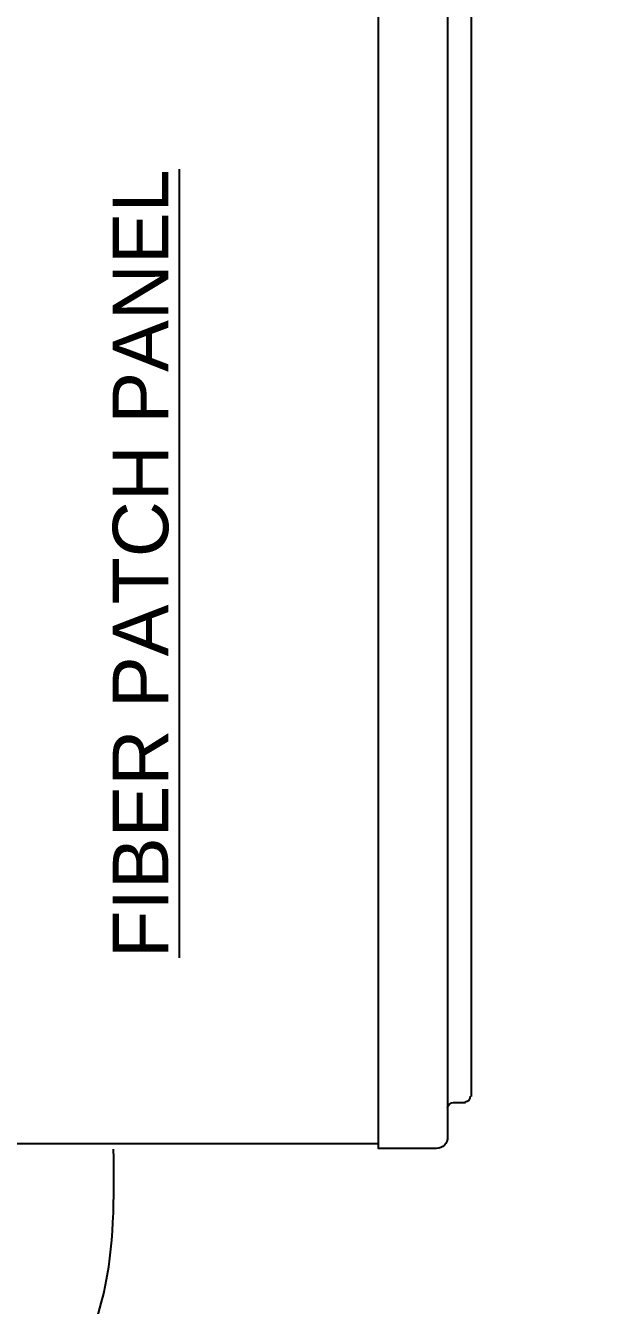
# Model space of a CAD drawing. Header units: feet. Extents: x -159 to 1687, y -48 to 1556.
# Drawn here: x 1350.77 to 1363.28, y 1045.28 to 1072.95 of the extents above; entities that cross this region are included whole.
import ezdxf

# ---------------------------------------------------------------- set-up
doc = ezdxf.new("R2010")
doc.units = ezdxf.units.FT
doc.header["$MEASUREMENT"] = 0
doc.layers.add('G-ANNO-TEXT', color=1, linetype='Continuous')
doc.layers.add('PDF8_LP_OBJ-Misc', color=7, linetype='Continuous')
doc.styles.add('NEI-A', font='arial.ttf')

msp = doc.modelspace()

# ---------------------------------------------------------------- linework, layer by layer
at = {"layer": 'G-ANNO-TEXT'}
msp.add_spline([(1332.65128, 1009.92973), (1332.65128, 1018.64412), (1332.86662, 1035.31979), (1340.94123, 1038.22458), (1348.15459, 1040.05353), (1352.46106, 1045.54037), (1352.67637, 1048.66033)], degree=3, dxfattribs=at)
at = {"layer": 'PDF8_LP_OBJ-Misc', "lineweight": 25}
for points in [[(1359.64616, 1074.76093, -0.41421333), (1359.89469, 1074.5032), (1359.89469, 1048.92331, -0.41421333), (1359.65536, 1048.67478), (1358.40352, 1048.67478), (1358.40352, 1074.74253), (1359.65536, 1074.74253)], [(1359.89469, 1049.54923, -0.41421346), (1360.02355, 1049.66889), (1360.28128, 1049.66889)]]:
    msp.add_lwpolyline(points, format="xyb", dxfattribs=at)
for points in [[(1360.41015, 1049.79775), (1360.41015, 1073.61955)], [(1348.49925, 1048.78524), (1358.40352, 1048.78524)]]:
    msp.add_lwpolyline(points, dxfattribs=at)
msp.add_arc((1360.27208, 1049.80696), 0.11966, 270.00001, 359.99999, dxfattribs=at)

# ---------------------------------------------------------------- texts
at = {"layer": 'G-ANNO-TEXT', "linetype": 'Continuous', "insert": (1353.26488, 1061.31693), "char_height": 1.2, "attachment_point": 5, "rotation": 90, "style": 'NEI-A', "bg_fill": 3, "box_fill_scale": 1.5, "bg_fill_color": 256, "bg_fill_transparency": 0}
msp.add_mtext_dynamic_manual_height_columns('\\pxqc;{\\LFIBER PATCH PANEL}', width=16.6160696, gutter_width=0.1026, heights=[0], dxfattribs=at)

# ---------------------------------------------------------------- next in the draw order: linework, layer by layer
at = {"color": 1}
for points in [[(1363.28319, 1123.70604), (1362.90544, 1122.46565), (1360.71082, 1121.47693), (1356.86126, 1122.5016), (1352.56198, 1123.47235), (1349.25208, 1123.05888), (1347.12942, 1118.43886), (1346.91145, 1113.72258), (1346.91093, 1106.64059), (1347.00203, 1093.00311), (1347.04786, 1078.92862), (1346.09706, 1062.65915)], [(1362.64085, 1123.68481), (1362.28064, 1122.46993), (1360.56968, 1121.97498), (1358.04826, 1122.33495), (1354.76142, 1122.91989), (1351.96985, 1123.27985), (1350.34894, 1123.41484), (1348.95316, 1123.09987), (1348.1427, 1121.97498), (1347.69245, 1119.59022), (1347.4223, 1109.55621), (1347.43167, 1098.33817), (1347.36031, 1081.90764), (1346.92827, 1074.49584), (1347.43232, 1071.47356), (1346.22978, 1067.96522)]]:
    msp.add_spline(points, degree=3, dxfattribs=at)

doc.saveas('drawing.dxf')
